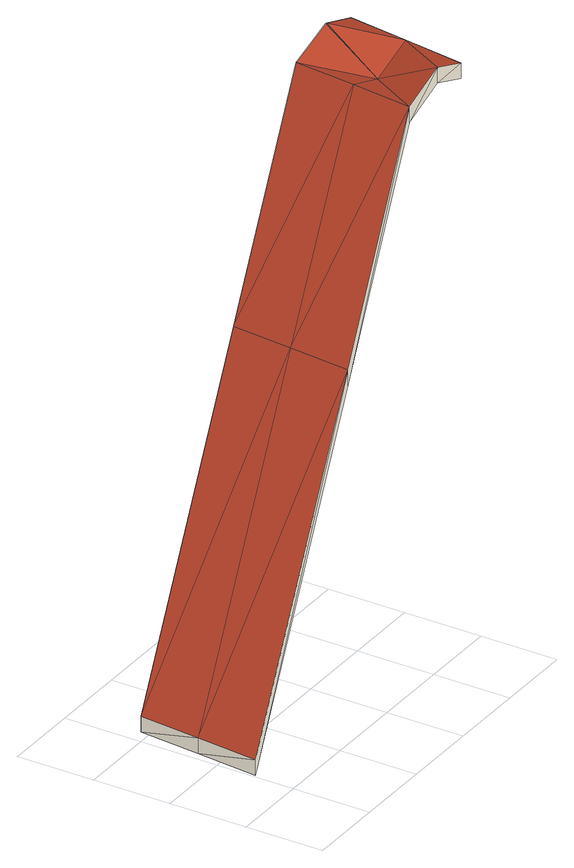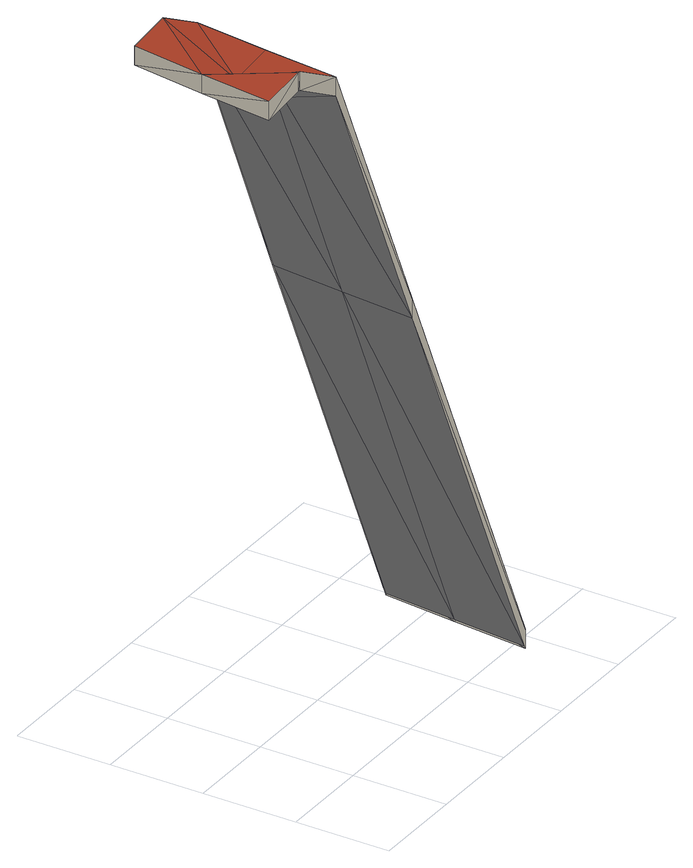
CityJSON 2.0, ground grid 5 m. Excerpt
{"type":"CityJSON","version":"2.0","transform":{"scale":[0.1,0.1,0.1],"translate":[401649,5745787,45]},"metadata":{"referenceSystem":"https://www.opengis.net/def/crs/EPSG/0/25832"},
"CityObjects":{
"building1":{"type":"Building","attributes":{"Geometrietyp2DReferenz":"2000","Gemeindeschluessel":"05515000","function":"53001_1800","roofType":"9999","measuredHeight":1},"geometry":[{"type":"Solid","lod":"2","boundaries":[[[[0,1,2]],[[1,3,2]],[[4,5,0]],[[5,1,0]],[[6,7,4]],[[7,5,4]],[[8,9,6]],[[9,7,6]],[[10,11,8]],[[11,9,8]],[[12,13,10]],[[13,11,10]],[[14,15,12]],[[15,13,12]],[[16,17,14]],[[17,15,14]],[[18,19,16]],[[19,17,16]],[[20,21,18]],[[21,19,18]],[[22,23,20]],[[23,21,20]],[[24,25,22]],[[25,23,22]],[[2,3,24]],[[3,25,24]],[[3,1,26]],[[26,1,5]],[[26,5,27]],[[27,5,7]],[[27,7,28]],[[28,7,9]],[[9,11,28]],[[28,11,15]],[[15,11,13]],[[25,3,23]],[[23,3,26]],[[23,26,21]],[[21,26,27]],[[21,27,28]],[[21,28,19]],[[19,28,15]],[[19,15,17]],[[2,29,0]],[[29,4,0]],[[29,30,4]],[[30,6,4]],[[30,31,6]],[[31,8,6]],[[8,31,10]],[[31,14,10]],[[14,12,10]],[[24,22,2]],[[22,29,2]],[[22,20,29]],[[20,30,29]],[[20,31,30]],[[20,18,31]],[[18,14,31]],[[18,16,14]]]],"semantics":{"surfaces":[{"type":"WallSurface"},{"type":"GroundSurface"},{"type":"RoofSurface"}],"values":[[0,0,0,0,0,0,0,0,0,0,0,0,0,0,0,0,0,0,0,0,0,0,0,0,0,0,1,1,1,1,1,1,1,1,1,1,1,1,1,1,1,1,1,2,2,2,2,2,2,2,2,2,2,2,2,2,2,2,2,2]]}}]}
},
"vertices":[
[10,106,17],[10,106,7],[6,66,17],[6,66,7],[94,97,230],[94,97,220],[151,91,374],[151,91,364],[176,87,388],[176,87,378],[177,87,388],[177,87,378],[198,84,382],[198,84,372],[193,45,382],[193,45,372],[187,5,382],[187,5,372],[167,8,388],[167,8,378],[142,11,374],[142,11,364],[86,17,230],[86,17,220],[2,26,17],[2,26,7],[90,57,220],[147,51,364],[168,48,358],[90,57,230],[147,51,374],[168,48,368]
]}
